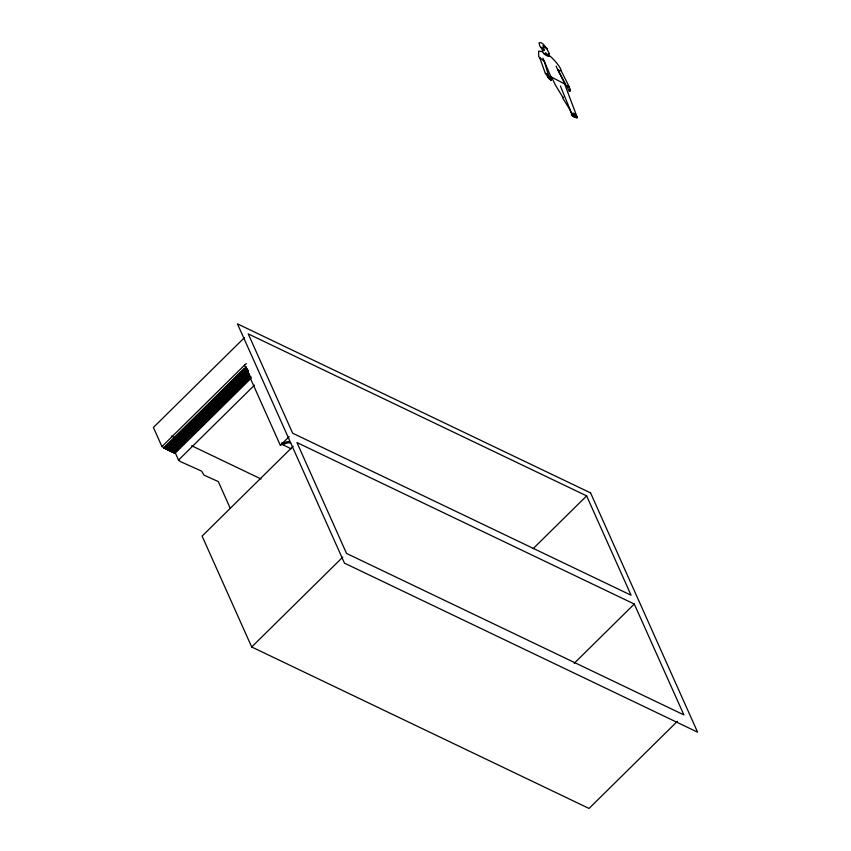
<?xml version="1.0" encoding="UTF-8"?>
<svg xmlns="http://www.w3.org/2000/svg" width="851" height="851" viewBox="0 0 851 851"><rect width="100%" height="100%" fill="white"/><g stroke="black" fill="none" stroke-linecap="round" stroke-linejoin="round"><path stroke-width="1.28" d="M573.819 116.757L577.127 118.14L575.606 114.842L573.148 113.034L572.457 113.63C576.244 118.289 571.851 116.119 573.574 113.64L577.233 117.151M545.342 52.688L549.214 55.73L548.767 53.709L549.363 53.741L546.885 48.922L542.949 45.805L544.48 50.539L541.353 47.369L543.608 50.103M549.331 55.815L548.108 56.251C545.119 55.177 542.151 52.836 542.332 49.752L539.715 45.688L539.045 42.89L540.821 42.55L543.215 44.22L547.374 48.826L546.491 48.401M539.662 57.57L545.353 73.484L551.15 80.462L547.725 76.633M244.482 337.602L153.403 427.447L161.956 446.584L174.061 452.987L250.949 377.131M161.956 446.584L244.482 365.175A9.786 6.5 -24.1 0 1 246.386 363.622M163.626 447.998L244.365 368.345M164.03 448.19L246.556 366.781M164.434 448.381L246.024 367.898M164.86 448.583L246.45 368.1M165.296 448.796L245.939 369.238M165.775 449.02L247.354 368.536M166.243 449.254L246.896 369.685M166.615 449.424L247.258 369.866M166.977 449.605L247.63 370.036M167.37 449.785L248.013 370.228M167.764 449.977L248.407 370.408M168.296 450.232L248.003 371.589M168.828 450.487L248.535 371.844M169.36 450.743L248.13 373.025M169.892 450.998L248.662 373.281M170.423 451.253L249.194 373.536M170.955 451.509L248.79 374.717M171.487 451.764L249.322 374.972M172.03 452.019L249.854 375.227M172.625 452.296L249.513 376.44M173.338 452.647L250.768 376.259M230.057 507.877L218.292 481.581L204.006 475.145L201.644 471.135L180.444 461.604L178.529 460.072L175.359 452.998L251.322 378.057M178.529 460.072L254.481 385.131M244.482 365.175L280.362 445.371L289.149 436.691M293.18 446.254L202.102 536.109L251.694 646.973L589.052 808.45L677.311 721.382M251.694 646.973L342.772 557.118M533.12 548.672L586.637 495.878L248.237 333.89L292.67 433.223L631.07 595.211L586.637 495.878M574.202 663.312L634.293 604.029L296.935 442.552L346.527 553.416L683.885 714.893L634.293 604.029M281.926 442.467L283.17 444.722A7.946 5.276 -24.1 0 1 290.734 442.882M572.393 114.481L571.383 114.428L571.521 115.119L574.372 117.204M573.84 115.896L571.17 112.332L560.437 86.047M563.447 97.174L562.543 97.376L562.681 98.035L569.776 109.471L571.808 114.204M549.246 55.953L543.949 53.634M556.107 66.155L557.735 69.771C567.723 74.962 551.522 56.134 549.214 55.73M561.043 70.612L569.415 87.132L566.372 85.547L557.862 69.835L564.947 84.089L550.959 76.803L542.895 58.134M545.64 73.356L548.289 74.76L544.374 61.549M571.521 115.119L573.478 116.172M542.683 51.677L538.609 51.124L538.747 56.772L544.576 61.666M282.989 444.86L291.202 448.785M171.338 436.031L174.923 437.754M191.666 445.764L261.023 478.964M175.359 452.998L173.7 452.2L174.061 452.987M569.33 91.195L570.319 91.078L570.372 89.6L569.053 86.94M576.85 116.406L564.585 83.855M551.203 80.388L548.289 75.824L551.161 79.026L548.118 74.633M549.055 78.696L547.278 76.526M577.212 117.342L574.436 114.874L573.234 115.14M562.841 97.301L555.097 84.515L551.512 76.962M569.851 89.557L569.276 91.238L566.606 85.664M280.362 445.371A9.786 6.5 -24.1 0 1 289.319 441.435M590.562 492.889L237.44 323.859L344.485 563.149L697.597 732.168L590.562 492.889"/></g></svg>
